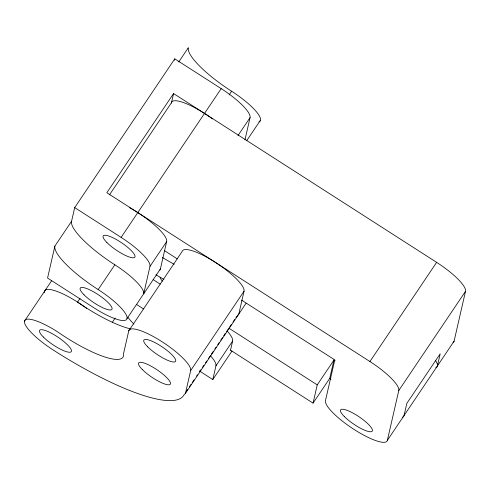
<?xml version="1.0" encoding="UTF-8"?>
<svg xmlns="http://www.w3.org/2000/svg" width="490" height="490" viewBox="0 0 490 490"><rect width="100%" height="100%" fill="white"/><g stroke="black" fill="none" stroke-linecap="round" stroke-linejoin="round"><path stroke-width="0.73" d="M44.186 292.8L44.517 291.354A36.915 8.783 33.9 0 1 86.663 308.4M244.969 139.834L250.059 117.618A36.915 8.783 33.9 0 0 221.198 88.629L174.777 58.843L74.701 207.601L71.565 221.296L54.88 246.09L47.561 278.05L93.988 307.836A36.915 8.783 33.9 0 0 127.026 318.561L160.389 268.979L166.661 241.582A36.915 8.783 33.9 0 0 129.721 207.766M174.446 60.288L174.777 58.843M171.384 103.114L173.57 93.566L436.639 262.358A36.915 8.783 33.9 0 1 465.5 291.342L454.089 341.175L387.37 440.345A36.915 8.783 33.9 0 1 354.331 429.62A36.915 8.783 33.9 0 1 325.47 400.63L334.793 359.93L241.595 300.137M235.941 317.624L238.808 314.059L244.032 291.225A36.915 8.783 33.9 0 0 215.177 262.236A36.915 8.783 33.9 0 0 182.133 251.511L128.76 330.848L123.535 353.676A64.87 15.429 33.9 0 1 57.538 331.834A36.915 8.783 33.9 0 0 24.5 321.109L51.695 280.684M166.661 241.582L149.983 266.376L143.705 293.773A36.915 8.783 33.9 0 0 114.85 264.784A55.376 13.169 33.9 0 1 71.565 221.296M24.5 321.109A36.915 8.783 33.9 0 0 53.361 350.099A146.767 34.906 33.9 0 0 183.836 395.081L185.434 393.397L190.659 370.562L244.032 291.225M199.448 370.979L212.807 379.548L215.943 365.852L232.621 341.058A36.915 8.783 33.9 0 0 227.244 331.111M230.533 350.191L232.621 341.058M230.355 350.08L313.061 403.141L317.244 384.883L333.923 360.089L335.197 360.903M313.061 403.141L329.739 378.354L333.923 360.089M387.37 440.345L398.78 390.518L465.5 291.342M437.411 365.969L440.198 353.792L406.835 403.38L404.048 415.557A36.915 8.783 33.9 0 1 402.455 417.241M178.728 62.003L188.319 47.751A55.376 13.169 33.9 0 0 231.605 91.232A36.915 8.783 33.9 0 1 258.867 121.906M173.57 93.566L106.851 192.735L369.926 361.528A36.915 8.783 33.9 0 1 398.78 390.518M109.435 194.922L171.482 102.698A36.915 8.783 33.9 0 1 212.458 118.874M80.06 298.361L77.555 302.079A64.87 15.429 33.9 0 0 130.456 328.851M149.983 266.376A36.915 8.783 33.9 0 0 121.122 237.387L221.198 88.629M127.026 318.561A36.915 8.783 33.9 0 0 98.172 289.578L114.85 264.784M229.106 94.95L231.605 91.232M112.253 322.396L115.168 318.053M237.969 135.595L250.059 117.618M246.703 140.673L260.466 120.222M186.39 391.283L187.67 389.385M189.373 386.849L191.076 384.319M192.356 382.421L194.058 379.891M196.613 376.093L197.464 374.826M199.595 371.659L200.869 369.76M202.572 367.231L203.852 365.332M205.543 362.821L206.805 360.934M208.495 358.423L210.186 355.912M211.453 354.031L213.144 351.52M214.828 349.009L216.096 347.128M217.787 344.617L219.055 342.731M220.739 340.225L222.429 337.714M223.697 335.828L225.388 333.316M226.656 331.436L228.34 328.925M229.608 327.044L231.298 324.533M232.989 322.022L234.679 319.511M185.434 393.397L246.029 303.316M212.807 379.548L231.966 351.06M369.926 361.528L436.639 262.358M155.998 274.853L163.96 279.41M162.325 257.513L174.189 264.331M164.469 250.653L177.325 258.898M74.701 207.601L121.122 237.387M329.739 378.354L331.013 379.168M153.18 279.612L160.224 284.133M228.769 328.11L317.244 384.883M136.496 304.406L143.539 308.927M435.659 360.658A36.915 8.783 33.9 0 1 435.812 367.653M128.76 330.848A36.915 8.783 33.9 0 1 161.804 341.579A36.915 8.783 33.9 0 1 190.659 370.562M454.089 341.175A36.915 8.783 33.9 0 1 453.085 342.577M210.565 355.905A36.915 8.783 33.9 0 1 215.943 365.852M162.392 281.138A12.305 11.901 12.9 0 1 160.046 277.407M133.911 324.123A55.376 13.169 33.9 0 1 127.743 317.116M160.389 268.979A36.915 8.783 33.9 0 1 159.85 270.002M98.172 289.578A55.376 13.169 33.9 0 1 54.88 246.09M43.377 337.046A19.073 4.539 33.9 0 0 70.615 352.096A19.073 4.539 33.9 0 0 52.357 333.751A19.073 4.539 33.9 0 0 43.377 337.046M142.412 369.619A19.073 4.539 33.9 0 0 169.65 384.668A19.073 4.539 33.9 0 0 151.386 366.324A19.073 4.539 33.9 0 0 142.412 369.619M147.637 346.791A19.073 4.539 33.9 0 0 174.875 361.841A19.073 4.539 33.9 0 0 156.616 343.496A19.073 4.539 33.9 0 0 147.637 346.791M344.348 416.567A19.073 4.539 33.9 0 0 371.585 431.623A19.073 4.539 33.9 0 0 353.327 413.278A19.073 4.539 33.9 0 0 344.348 416.567M84.004 294.79A19.073 4.539 33.9 0 0 111.242 309.839A19.073 4.539 33.9 0 0 92.984 291.495A19.073 4.539 33.9 0 0 84.004 294.79M106.961 242.599A19.073 4.539 33.9 0 0 134.199 257.648A19.073 4.539 33.9 0 0 115.934 239.304A19.073 4.539 33.9 0 0 106.961 242.599"/></g></svg>
